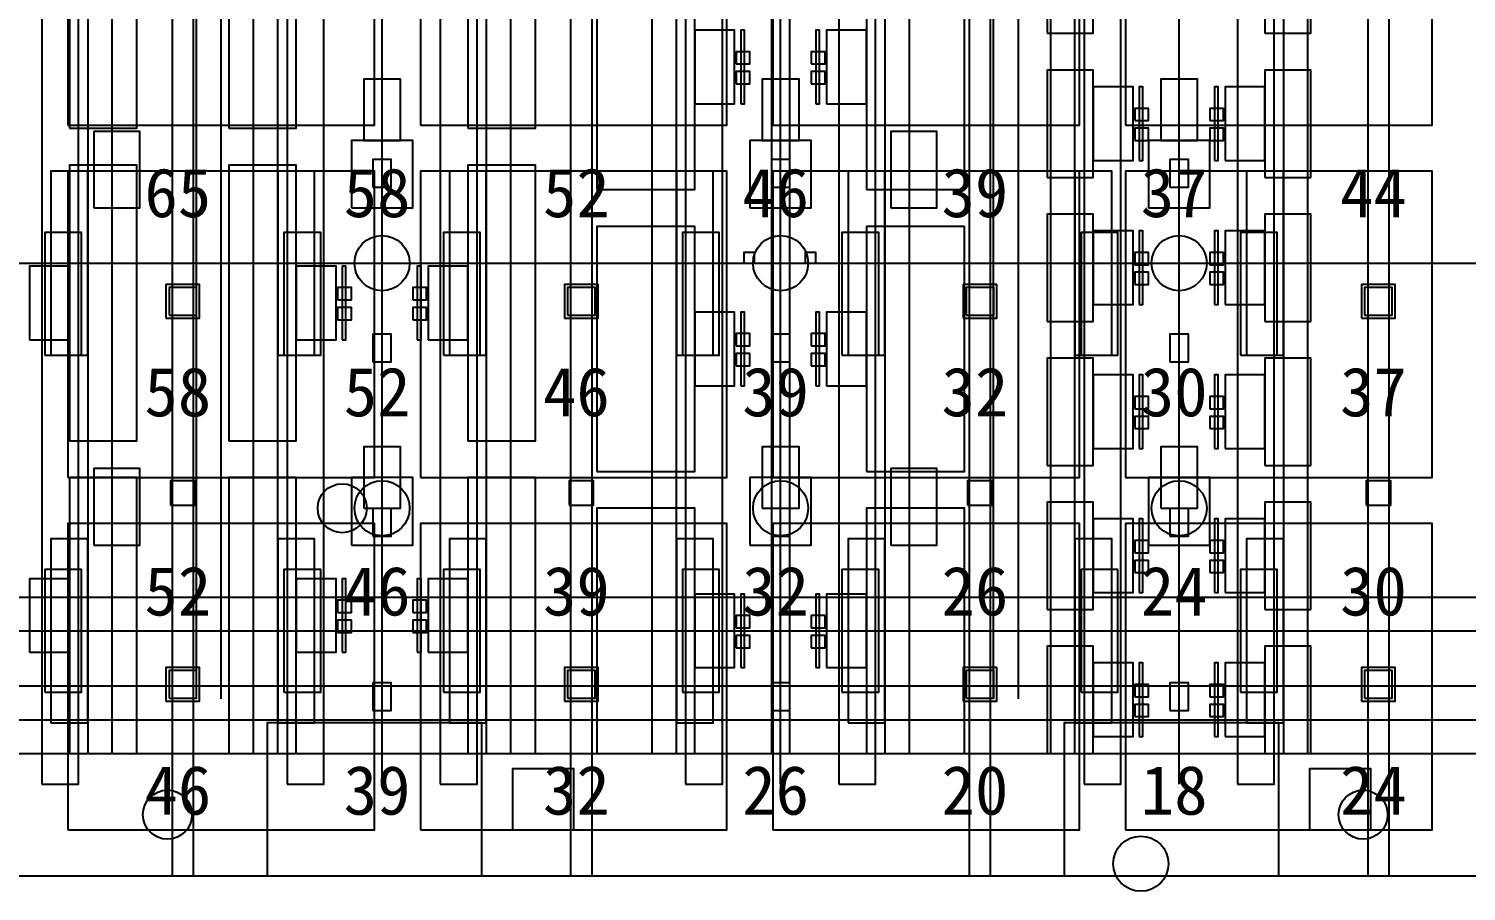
# Model space of a CAD drawing. Header units: metres. Extents: x -1640 to 1560, y -268 to 2338.
# Drawn here: x 139.22 to 186.12, y 1568.5 to 1596.65 of the extents above; entities that cross this region are included whole.
import ezdxf

# ---------------------------------------------------------------- set-up
doc = ezdxf.new("R2010")
doc.units = ezdxf.units.M
for name, color, linetype in [('1F_CHL', 4, 'Continuous'), ('1F_EHS_EXIT_DOOR_CONCEPT', 3, 'Continuous'), ('1F_EHS_GAS_DETECTOR', 6, 'Continuous'), ('1F_EHS_SAFETY_SHOWER_EYEWASH_CONCEPT', 3, 'Continuous'), ('1F_PUMP', 2, 'Continuous'), ('1F_SCR', 3, 'Continuous'), ('1F_STRUCT_COLUMN', 8, 'Continuous'), ('1F_ZONE', 3, 'Continuous'), ('2F_CSF_LATERAL_RACK_CONCEPT', 9, 'Continuous'), ('2F_EHS_EXIT_DOOR_CONCEPT', 3, 'Continuous'), ('2F_EHS_GAS_DETECTOR', 6, 'Continuous'), ('2F_RFG', 5, 'Continuous'), ('2F_STRUCT_COLUMN', 8, 'Continuous'), ('2F_VMB', 6, 'Continuous'), ('2F_ZONE', 3, 'Continuous'), ('3F_CLEANROOM_OVERHEAD_PIPE_DUCT_CONCEPT', 9, 'Continuous'), ('3F_EHS_EGRESS_DIST_M', 2, 'Continuous'), ('3F_EHS_EXIT_DOOR_CONCEPT', 3, 'Continuous'), ('3F_EHS_SAFETY_SHOWER_EYEWASH_CONCEPT', 3, 'Continuous'), ('3F_FOUP', 5, 'Continuous'), ('3F_IMP', 1, 'Continuous'), ('3F_METRO', 2, 'Continuous'), ('3F_OHT', 9, 'Continuous'), ('3F_OHTV', 1, 'Continuous'), ('3F_STRUCT_COLUMN', 8, 'Continuous'), ('3F_TBAR', 6, 'Continuous'), ('3F_WET', 6, 'Continuous'), ('3F_ZONE', 3, 'Continuous'), ('4F_FFU', 1, 'Continuous'), ('4F_STRUCT_PLENUM_TRUSS_CONCEPT', 9, 'Continuous'), ('4F_ZONE', 3, 'Continuous'), ('5F_CHL', 4, 'Continuous'), ('5F_EHS_EXIT_DOOR_CONCEPT', 3, 'Continuous'), ('5F_EHS_GAS_DETECTOR', 6, 'Continuous'), ('5F_EHS_SAFETY_SHOWER_EYEWASH_CONCEPT', 3, 'Continuous'), ('5F_PUMP', 2, 'Continuous'), ('5F_SCR', 3, 'Continuous'), ('5F_STRUCT_COLUMN', 8, 'Continuous'), ('5F_ZONE', 3, 'Continuous'), ('6F_CSF_LATERAL_RACK_CONCEPT', 9, 'Continuous'), ('6F_EHS_EXIT_DOOR_CONCEPT', 3, 'Continuous'), ('6F_EHS_GAS_DETECTOR', 6, 'Continuous'), ('6F_RFG', 5, 'Continuous'), ('6F_STRUCT_COLUMN', 8, 'Continuous'), ('6F_VMB', 6, 'Continuous'), ('6F_ZONE', 3, 'Continuous'), ('7F_CLEANROOM_OVERHEAD_PIPE_DUCT_CONCEPT', 9, 'Continuous'), ('7F_EHS_EGRESS_DIST_M', 2, 'Continuous'), ('7F_EHS_EXIT_DOOR_CONCEPT', 3, 'Continuous'), ('7F_EHS_SAFETY_SHOWER_EYEWASH_CONCEPT', 3, 'Continuous'), ('7F_FOUP', 5, 'Continuous'), ('7F_IMP', 1, 'Continuous'), ('7F_METRO', 2, 'Continuous'), ('7F_OHT', 9, 'Continuous'), ('7F_OHTV', 1, 'Continuous'), ('7F_STRUCT_COLUMN', 8, 'Continuous'), ('7F_TBAR', 6, 'Continuous'), ('7F_WET', 6, 'Continuous'), ('7F_ZONE', 3, 'Continuous'), ('8F_FFU', 1, 'Continuous'), ('8F_STRUCT_PLENUM_TRUSS_CONCEPT', 9, 'Continuous'), ('8F_ZONE', 3, 'Continuous'), ('EHS_GAS_SUPPLY', 3, 'Continuous'), ('EHS_PROCESS_EXHAUST', 1, 'Continuous'), ('EHS_TREATED_EXHAUST', 30, 'Continuous'), ('RF_RSC', 4, 'Continuous'), ('RF_STACK', 2, 'Continuous'), ('UTIL_GAS.SPEC_CONCEPT', 3, 'Continuous'), ('UTIL_PCW.R_CONCEPT', 1, 'Continuous'), ('UTIL_PCW.S_CONCEPT', 6, 'Continuous'), ('UTIL_UPW.R_CONCEPT', 2, 'Continuous'), ('UTIL_UPW.S_CONCEPT', 1, 'Continuous'), ('UTIL_WW.AA_CONCEPT', 3, 'Continuous'), ('UTIL_WW.F_CONCEPT', 2, 'Continuous'), ('UTIL_WW.ORG_CONCEPT', 4, 'Continuous')]:
    doc.layers.add(name, color=color, linetype=linetype)

msp = doc.modelspace()

# ---------------------------------------------------------------- linework, layer by layer
at = {"layer": '1F_CHL'}
for points in [[(141.35, 1590.8), (142.85, 1590.8), (142.85, 1593.3), (141.35, 1593.3)], [(167.35, 1590.8), (168.85, 1590.8), (168.85, 1593.3), (167.35, 1593.3)], [(141.35, 1579.8), (142.85, 1579.8), (142.85, 1582.3), (141.35, 1582.3)], [(167.35, 1579.8), (168.85, 1579.8), (168.85, 1582.3), (167.35, 1582.3)]]:
    msp.add_lwpolyline(points, close=True, dxfattribs=at)
at = {"layer": '1F_EHS_EXIT_DOOR_CONCEPT'}
msp.add_circle((175.5, 1569.4), 0.9, dxfattribs=at)
at = {"layer": '1F_EHS_GAS_DETECTOR'}
for centre in [(150.75, 1581), (163.75, 1581), (176.75, 1581)]:
    msp.add_circle(centre, 0.9, dxfattribs=at)
at = {"layer": '1F_EHS_SAFETY_SHOWER_EYEWASH_CONCEPT'}
for centre in [(143.75, 1571), (182.75, 1571)]:
    msp.add_circle(centre, 0.8, dxfattribs=at)
at = {"layer": '1F_PUMP'}
for points in [[(139.75, 1586), (140.95, 1586), (140.95, 1590), (139.75, 1590)], [(147.55, 1586), (148.75, 1586), (148.75, 1590), (147.55, 1590)], [(152.75, 1586), (153.95, 1586), (153.95, 1590), (152.75, 1590)], [(160.55, 1586), (161.75, 1586), (161.75, 1590), (160.55, 1590)], [(165.75, 1586), (166.95, 1586), (166.95, 1590), (165.75, 1590)], [(173.55, 1586), (174.75, 1586), (174.75, 1590), (173.55, 1590)], [(178.75, 1586), (179.95, 1586), (179.95, 1590), (178.75, 1590)], [(139.75, 1575), (140.95, 1575), (140.95, 1579), (139.75, 1579)], [(147.55, 1575), (148.75, 1575), (148.75, 1579), (147.55, 1579)], [(152.75, 1575), (153.95, 1575), (153.95, 1579), (152.75, 1579)], [(160.55, 1575), (161.75, 1575), (161.75, 1579), (160.55, 1579)], [(165.75, 1575), (166.95, 1575), (166.95, 1579), (165.75, 1579)], [(173.55, 1575), (174.75, 1575), (174.75, 1579), (173.55, 1579)], [(178.75, 1575), (179.95, 1575), (179.95, 1579), (178.75, 1579)]]:
    msp.add_lwpolyline(points, close=True, dxfattribs=at)
at = {"layer": '1F_SCR'}
for points in [[(149.75, 1590.8), (151.75, 1590.8), (151.75, 1593), (149.75, 1593)], [(162.75, 1590.8), (164.75, 1590.8), (164.75, 1593), (162.75, 1593)], [(175.75, 1590.8), (177.75, 1590.8), (177.75, 1593), (175.75, 1593)], [(149.75, 1579.8), (151.75, 1579.8), (151.75, 1582), (149.75, 1582)], [(162.75, 1579.8), (164.75, 1579.8), (164.75, 1582), (162.75, 1582)], [(175.75, 1579.8), (177.75, 1579.8), (177.75, 1582), (175.75, 1582)]]:
    msp.add_lwpolyline(points, close=True, dxfattribs=at)
at = {"layer": '1F_STRUCT_COLUMN'}
for points in [[(143.7, 1587.2), (144.8, 1587.2), (144.8, 1588.3), (143.7, 1588.3)], [(156.7, 1587.2), (157.8, 1587.2), (157.8, 1588.3), (156.7, 1588.3)], [(169.7, 1587.2), (170.8, 1587.2), (170.8, 1588.3), (169.7, 1588.3)], [(182.7, 1587.2), (183.8, 1587.2), (183.8, 1588.3), (182.7, 1588.3)], [(143.7, 1574.7), (144.8, 1574.7), (144.8, 1575.8), (143.7, 1575.8)], [(156.7, 1574.7), (157.8, 1574.7), (157.8, 1575.8), (156.7, 1575.8)], [(169.7, 1574.7), (170.8, 1574.7), (170.8, 1575.8), (169.7, 1575.8)], [(182.7, 1574.7), (183.8, 1574.7), (183.8, 1575.8), (182.7, 1575.8)]]:
    msp.add_lwpolyline(points, close=True, dxfattribs=at)
at = {"layer": '1F_ZONE'}
msp.add_lwpolyline([(-33.5, 1569), (192, 1569), (192, 1723), (-33.5, 1723)], close=True, dxfattribs=at)
at = {"layer": '2F_CSF_LATERAL_RACK_CONCEPT'}
for points in [[(141.15, 1573), (141.95, 1573), (141.95, 1719), (141.15, 1719)], [(146.55, 1573), (147.35, 1573), (147.35, 1719), (146.55, 1719)], [(154.15, 1573), (154.95, 1573), (154.95, 1719), (154.15, 1719)], [(159.55, 1573), (160.35, 1573), (160.35, 1719), (159.55, 1719)], [(167.15, 1573), (167.95, 1573), (167.95, 1719), (167.15, 1719)], [(172.55, 1573), (173.35, 1573), (173.35, 1719), (172.55, 1719)], [(180.15, 1573), (180.95, 1573), (180.95, 1719), (180.15, 1719)]]:
    msp.add_lwpolyline(points, close=True, dxfattribs=at)
at = {"layer": '2F_EHS_EXIT_DOOR_CONCEPT'}
msp.add_circle((175.5, 1569.4), 0.9, dxfattribs=at)
at = {"layer": '2F_EHS_GAS_DETECTOR'}
for centre in [(150.75, 1589), (163.75, 1589), (176.75, 1589)]:
    msp.add_circle(centre, 0.9, dxfattribs=at)
at = {"layer": '2F_RFG'}
for points in [[(139.95, 1586), (141.15, 1586), (141.15, 1592), (139.95, 1592)], [(147.35, 1586), (148.55, 1586), (148.55, 1592), (147.35, 1592)], [(152.95, 1586), (154.15, 1586), (154.15, 1592), (152.95, 1592)], [(160.35, 1586), (161.55, 1586), (161.55, 1592), (160.35, 1592)], [(165.95, 1586), (167.15, 1586), (167.15, 1592), (165.95, 1592)], [(173.35, 1586), (174.55, 1586), (174.55, 1592), (173.35, 1592)], [(178.95, 1586), (180.15, 1586), (180.15, 1592), (178.95, 1592)], [(139.95, 1574), (141.15, 1574), (141.15, 1580), (139.95, 1580)], [(147.35, 1574), (148.55, 1574), (148.55, 1580), (147.35, 1580)], [(152.95, 1574), (154.15, 1574), (154.15, 1580), (152.95, 1580)], [(160.35, 1574), (161.55, 1574), (161.55, 1580), (160.35, 1580)], [(165.95, 1574), (167.15, 1574), (167.15, 1580), (165.95, 1580)], [(173.35, 1574), (174.55, 1574), (174.55, 1580), (173.35, 1580)], [(178.95, 1574), (180.15, 1574), (180.15, 1580), (178.95, 1580)]]:
    msp.add_lwpolyline(points, close=True, dxfattribs=at)
at = {"layer": '2F_STRUCT_COLUMN'}
for points in [[(143.8, 1587.3), (144.7, 1587.3), (144.7, 1588.2), (143.8, 1588.2)], [(156.8, 1587.3), (157.7, 1587.3), (157.7, 1588.2), (156.8, 1588.2)], [(169.8, 1587.3), (170.7, 1587.3), (170.7, 1588.2), (169.8, 1588.2)], [(182.8, 1587.3), (183.7, 1587.3), (183.7, 1588.2), (182.8, 1588.2)], [(143.8, 1574.8), (144.7, 1574.8), (144.7, 1575.7), (143.8, 1575.7)], [(156.8, 1574.8), (157.7, 1574.8), (157.7, 1575.7), (156.8, 1575.7)], [(169.8, 1574.8), (170.7, 1574.8), (170.7, 1575.7), (169.8, 1575.7)], [(182.8, 1574.8), (183.7, 1574.8), (183.7, 1575.7), (182.8, 1575.7)]]:
    msp.add_lwpolyline(points, close=True, dxfattribs=at)
at = {"layer": '2F_VMB'}
for points in [[(150.15, 1593), (151.35, 1593), (151.35, 1595), (150.15, 1595)], [(163.15, 1593), (164.35, 1593), (164.35, 1595), (163.15, 1595)], [(176.15, 1593), (177.35, 1593), (177.35, 1595), (176.15, 1595)], [(150.15, 1581), (151.35, 1581), (151.35, 1583), (150.15, 1583)], [(163.15, 1581), (164.35, 1581), (164.35, 1583), (163.15, 1583)], [(176.15, 1581), (177.35, 1581), (177.35, 1583), (176.15, 1583)]]:
    msp.add_lwpolyline(points, close=True, dxfattribs=at)
at = {"layer": '2F_ZONE'}
msp.add_lwpolyline([(-33.5, 1569), (192, 1569), (192, 1723), (-33.5, 1723)], close=True, dxfattribs=at)
at = {"layer": '3F_CLEANROOM_OVERHEAD_PIPE_DUCT_CONCEPT'}
for points in [[(139.65, 1572), (140.85, 1572), (140.85, 1720), (139.65, 1720)], [(147.65, 1572), (148.85, 1572), (148.85, 1720), (147.65, 1720)], [(152.65, 1572), (153.85, 1572), (153.85, 1720), (152.65, 1720)], [(160.65, 1572), (161.85, 1572), (161.85, 1720), (160.65, 1720)], [(165.65, 1572), (166.85, 1572), (166.85, 1720), (165.65, 1720)], [(173.65, 1572), (174.85, 1572), (174.85, 1720), (173.65, 1720)], [(178.65, 1572), (179.85, 1572), (179.85, 1720), (178.65, 1720)]]:
    msp.add_lwpolyline(points, close=True, dxfattribs=at)
at = {"layer": '3F_EHS_EXIT_DOOR_CONCEPT'}
msp.add_circle((175.5, 1569.4), 0.9, dxfattribs=at)
at = {"layer": '3F_EHS_SAFETY_SHOWER_EYEWASH_CONCEPT'}
msp.add_circle((149.45, 1581), 0.8, dxfattribs=at)
at = {"layer": '3F_FOUP'}
for points in [[(162.3, 1595.5), (162.75, 1595.5), (162.75, 1595.9), (162.3, 1595.9)], [(164.75, 1595.5), (165.2, 1595.5), (165.2, 1595.9), (164.75, 1595.9)], [(162.3, 1594.85), (162.75, 1594.85), (162.75, 1595.25), (162.3, 1595.25)], [(164.75, 1594.85), (165.2, 1594.85), (165.2, 1595.25), (164.75, 1595.25)], [(175.3, 1593.65), (175.75, 1593.65), (175.75, 1594.05), (175.3, 1594.05)], [(177.75, 1593.65), (178.2, 1593.65), (178.2, 1594.05), (177.75, 1594.05)], [(175.3, 1593), (175.75, 1593), (175.75, 1593.4), (175.3, 1593.4)], [(177.75, 1593), (178.2, 1593), (178.2, 1593.4), (177.75, 1593.4)], [(175.3, 1588.95), (175.75, 1588.95), (175.75, 1589.35), (175.3, 1589.35)], [(177.75, 1588.95), (178.2, 1588.95), (178.2, 1589.35), (177.75, 1589.35)], [(175.3, 1588.3), (175.75, 1588.3), (175.75, 1588.7), (175.3, 1588.7)], [(177.75, 1588.3), (178.2, 1588.3), (178.2, 1588.7), (177.75, 1588.7)], [(149.3, 1587.8), (149.75, 1587.8), (149.75, 1588.2), (149.3, 1588.2)], [(151.75, 1587.8), (152.2, 1587.8), (152.2, 1588.2), (151.75, 1588.2)], [(149.3, 1587.15), (149.75, 1587.15), (149.75, 1587.55), (149.3, 1587.55)], [(151.75, 1587.15), (152.2, 1587.15), (152.2, 1587.55), (151.75, 1587.55)], [(162.3, 1586.3), (162.75, 1586.3), (162.75, 1586.7), (162.3, 1586.7)], [(164.75, 1586.3), (165.2, 1586.3), (165.2, 1586.7), (164.75, 1586.7)], [(162.3, 1585.65), (162.75, 1585.65), (162.75, 1586.05), (162.3, 1586.05)], [(164.75, 1585.65), (165.2, 1585.65), (165.2, 1586.05), (164.75, 1586.05)], [(175.3, 1584.25), (175.75, 1584.25), (175.75, 1584.65), (175.3, 1584.65)], [(177.75, 1584.25), (178.2, 1584.25), (178.2, 1584.65), (177.75, 1584.65)], [(175.3, 1583.6), (175.75, 1583.6), (175.75, 1584), (175.3, 1584)], [(177.75, 1583.6), (178.2, 1583.6), (178.2, 1584), (177.75, 1584)], [(175.3, 1579.55), (175.75, 1579.55), (175.75, 1579.95), (175.3, 1579.95)], [(177.75, 1579.55), (178.2, 1579.55), (178.2, 1579.95), (177.75, 1579.95)], [(175.3, 1578.9), (175.75, 1578.9), (175.75, 1579.3), (175.3, 1579.3)], [(177.75, 1578.9), (178.2, 1578.9), (178.2, 1579.3), (177.75, 1579.3)], [(149.3, 1577.6), (149.75, 1577.6), (149.75, 1578), (149.3, 1578)], [(151.75, 1577.6), (152.2, 1577.6), (152.2, 1578), (151.75, 1578)], [(162.3, 1577.1), (162.75, 1577.1), (162.75, 1577.5), (162.3, 1577.5)], [(164.75, 1577.1), (165.2, 1577.1), (165.2, 1577.5), (164.75, 1577.5)], [(149.3, 1576.95), (149.75, 1576.95), (149.75, 1577.35), (149.3, 1577.35)], [(151.75, 1576.95), (152.2, 1576.95), (152.2, 1577.35), (151.75, 1577.35)], [(162.3, 1576.45), (162.75, 1576.45), (162.75, 1576.85), (162.3, 1576.85)], [(164.75, 1576.45), (165.2, 1576.45), (165.2, 1576.85), (164.75, 1576.85)], [(175.3, 1574.85), (175.75, 1574.85), (175.75, 1575.25), (175.3, 1575.25)], [(177.75, 1574.85), (178.2, 1574.85), (178.2, 1575.25), (177.75, 1575.25)], [(175.3, 1574.2), (175.75, 1574.2), (175.75, 1574.6), (175.3, 1574.6)], [(177.75, 1574.2), (178.2, 1574.2), (178.2, 1574.6), (177.75, 1574.6)]]:
    msp.add_lwpolyline(points, close=True, dxfattribs=at)
at = {"layer": '3F_IMP'}
for points in [[(157.75, 1591.4), (160.95, 1591.4), (160.95, 1599.4), (157.75, 1599.4)], [(166.55, 1591.4), (169.75, 1591.4), (169.75, 1599.4), (166.55, 1599.4)], [(160.95, 1594.2), (162.25, 1594.2), (162.25, 1596.6), (160.95, 1596.6)], [(165.25, 1594.2), (166.55, 1594.2), (166.55, 1596.6), (165.25, 1596.6)], [(157.75, 1582.2), (160.95, 1582.2), (160.95, 1590.2), (157.75, 1590.2)], [(166.55, 1582.2), (169.75, 1582.2), (169.75, 1590.2), (166.55, 1590.2)], [(160.95, 1585), (162.25, 1585), (162.25, 1587.4), (160.95, 1587.4)], [(165.25, 1585), (166.55, 1585), (166.55, 1587.4), (165.25, 1587.4)], [(157.75, 1573), (160.95, 1573), (160.95, 1581), (157.75, 1581)], [(166.55, 1573), (169.75, 1573), (169.75, 1581), (166.55, 1581)], [(160.95, 1575.8), (162.25, 1575.8), (162.25, 1578.2), (160.95, 1578.2)], [(165.25, 1575.8), (166.55, 1575.8), (166.55, 1578.2), (165.25, 1578.2)]]:
    msp.add_lwpolyline(points, close=True, dxfattribs=at)
at = {"layer": '3F_METRO'}
for points in [[(172.45, 1596.5), (173.95, 1596.5), (173.95, 1600), (172.45, 1600)], [(179.55, 1596.5), (181.05, 1596.5), (181.05, 1600), (179.55, 1600)], [(172.45, 1591.8), (173.95, 1591.8), (173.95, 1595.3), (172.45, 1595.3)], [(179.55, 1591.8), (181.05, 1591.8), (181.05, 1595.3), (179.55, 1595.3)], [(173.95, 1592.35), (175.25, 1592.35), (175.25, 1594.75), (173.95, 1594.75)], [(178.25, 1592.35), (179.55, 1592.35), (179.55, 1594.75), (178.25, 1594.75)], [(172.45, 1587.1), (173.95, 1587.1), (173.95, 1590.6), (172.45, 1590.6)], [(179.55, 1587.1), (181.05, 1587.1), (181.05, 1590.6), (179.55, 1590.6)], [(173.95, 1587.65), (175.25, 1587.65), (175.25, 1590.05), (173.95, 1590.05)], [(178.25, 1587.65), (179.55, 1587.65), (179.55, 1590.05), (178.25, 1590.05)], [(172.45, 1582.4), (173.95, 1582.4), (173.95, 1585.9), (172.45, 1585.9)], [(179.55, 1582.4), (181.05, 1582.4), (181.05, 1585.9), (179.55, 1585.9)], [(173.95, 1582.95), (175.25, 1582.95), (175.25, 1585.35), (173.95, 1585.35)], [(178.25, 1582.95), (179.55, 1582.95), (179.55, 1585.35), (178.25, 1585.35)], [(172.45, 1577.7), (173.95, 1577.7), (173.95, 1581.2), (172.45, 1581.2)], [(179.55, 1577.7), (181.05, 1577.7), (181.05, 1581.2), (179.55, 1581.2)], [(173.95, 1578.25), (175.25, 1578.25), (175.25, 1580.65), (173.95, 1580.65)], [(178.25, 1578.25), (179.55, 1578.25), (179.55, 1580.65), (178.25, 1580.65)], [(172.45, 1573), (173.95, 1573), (173.95, 1576.5), (172.45, 1576.5)], [(179.55, 1573), (181.05, 1573), (181.05, 1576.5), (179.55, 1576.5)], [(173.95, 1573.55), (175.25, 1573.55), (175.25, 1575.95), (173.95, 1575.95)], [(178.25, 1573.55), (179.55, 1573.55), (179.55, 1575.95), (178.25, 1575.95)]]:
    msp.add_lwpolyline(points, close=True, dxfattribs=at)
at = {"layer": '3F_OHT'}
for p, q in [((150.75, 1572), (150.75, 1642)), ((163.75, 1572), (163.75, 1642)), ((176.75, 1572), (176.75, 1642))]:
    msp.add_line(p, q, dxfattribs=at)
at = {"layer": '3F_OHTV'}
for points in [[(150.45, 1591.48), (151.05, 1591.48), (151.05, 1592.38), (150.45, 1592.38)], [(163.45, 1591.48), (164.05, 1591.48), (164.05, 1592.38), (163.45, 1592.38)], [(176.45, 1591.48), (177.05, 1591.48), (177.05, 1592.38), (176.45, 1592.38)], [(150.45, 1585.78), (151.05, 1585.78), (151.05, 1586.68), (150.45, 1586.68)], [(163.45, 1585.78), (164.05, 1585.78), (164.05, 1586.68), (163.45, 1586.68)], [(176.45, 1585.78), (177.05, 1585.78), (177.05, 1586.68), (176.45, 1586.68)], [(150.45, 1580.09), (151.05, 1580.09), (151.05, 1580.99), (150.45, 1580.99)], [(163.45, 1580.09), (164.05, 1580.09), (164.05, 1580.99), (163.45, 1580.99)], [(176.45, 1580.09), (177.05, 1580.09), (177.05, 1580.99), (176.45, 1580.99)], [(150.45, 1574.4), (151.05, 1574.4), (151.05, 1575.3), (150.45, 1575.3)], [(163.45, 1574.4), (164.05, 1574.4), (164.05, 1575.3), (163.45, 1575.3)], [(176.45, 1574.4), (177.05, 1574.4), (177.05, 1575.3), (176.45, 1575.3)]]:
    msp.add_lwpolyline(points, close=True, dxfattribs=at)
at = {"layer": '3F_STRUCT_COLUMN'}
for points in [[(143.85, 1581.1), (144.65, 1581.1), (144.65, 1581.9), (143.85, 1581.9)], [(156.85, 1581.1), (157.65, 1581.1), (157.65, 1581.9), (156.85, 1581.9)], [(169.85, 1581.1), (170.65, 1581.1), (170.65, 1581.9), (169.85, 1581.9)], [(182.85, 1581.1), (183.65, 1581.1), (183.65, 1581.9), (182.85, 1581.9)]]:
    msp.add_lwpolyline(points, close=True, dxfattribs=at)
at = {"layer": '3F_TBAR'}
for points in [[(162.45, 1594.2), (162.57, 1594.2), (162.57, 1596.6), (162.45, 1596.6)], [(164.9, 1594.2), (165.02, 1594.2), (165.02, 1596.6), (164.9, 1596.6)], [(175.45, 1592.35), (175.57, 1592.35), (175.57, 1594.75), (175.45, 1594.75)], [(177.9, 1592.35), (178.02, 1592.35), (178.02, 1594.75), (177.9, 1594.75)], [(175.45, 1587.65), (175.57, 1587.65), (175.57, 1590.05), (175.45, 1590.05)], [(177.9, 1587.65), (178.02, 1587.65), (178.02, 1590.05), (177.9, 1590.05)], [(149.45, 1586.5), (149.57, 1586.5), (149.57, 1588.9), (149.45, 1588.9)], [(151.9, 1586.5), (152.02, 1586.5), (152.02, 1588.9), (151.9, 1588.9)], [(162.45, 1585), (162.57, 1585), (162.57, 1587.4), (162.45, 1587.4)], [(164.9, 1585), (165.02, 1585), (165.02, 1587.4), (164.9, 1587.4)], [(175.45, 1582.95), (175.57, 1582.95), (175.57, 1585.35), (175.45, 1585.35)], [(177.9, 1582.95), (178.02, 1582.95), (178.02, 1585.35), (177.9, 1585.35)], [(175.45, 1578.25), (175.57, 1578.25), (175.57, 1580.65), (175.45, 1580.65)], [(177.9, 1578.25), (178.02, 1578.25), (178.02, 1580.65), (177.9, 1580.65)], [(149.45, 1576.3), (149.57, 1576.3), (149.57, 1578.7), (149.45, 1578.7)], [(151.9, 1576.3), (152.02, 1576.3), (152.02, 1578.7), (151.9, 1578.7)], [(162.45, 1575.8), (162.57, 1575.8), (162.57, 1578.2), (162.45, 1578.2)], [(164.9, 1575.8), (165.02, 1575.8), (165.02, 1578.2), (164.9, 1578.2)], [(175.45, 1573.55), (175.57, 1573.55), (175.57, 1575.95), (175.45, 1575.95)], [(177.9, 1573.55), (178.02, 1573.55), (178.02, 1575.95), (177.9, 1575.95)]]:
    msp.add_lwpolyline(points, close=True, dxfattribs=at)
at = {"layer": '3F_WET'}
for points in [[(140.55, 1593.4), (142.75, 1593.4), (142.75, 1602.4), (140.55, 1602.4)], [(145.75, 1593.4), (147.95, 1593.4), (147.95, 1602.4), (145.75, 1602.4)], [(153.55, 1593.4), (155.75, 1593.4), (155.75, 1602.4), (153.55, 1602.4)], [(140.55, 1583.2), (142.75, 1583.2), (142.75, 1592.2), (140.55, 1592.2)], [(145.75, 1583.2), (147.95, 1583.2), (147.95, 1592.2), (145.75, 1592.2)], [(153.55, 1583.2), (155.75, 1583.2), (155.75, 1592.2), (153.55, 1592.2)], [(139.25, 1586.5), (140.55, 1586.5), (140.55, 1588.9), (139.25, 1588.9)], [(147.95, 1586.5), (149.25, 1586.5), (149.25, 1588.9), (147.95, 1588.9)], [(152.25, 1586.5), (153.55, 1586.5), (153.55, 1588.9), (152.25, 1588.9)], [(140.55, 1573), (142.75, 1573), (142.75, 1582), (140.55, 1582)], [(145.75, 1573), (147.95, 1573), (147.95, 1582), (145.75, 1582)], [(153.55, 1573), (155.75, 1573), (155.75, 1582), (153.55, 1582)], [(139.25, 1576.3), (140.55, 1576.3), (140.55, 1578.7), (139.25, 1578.7)], [(147.95, 1576.3), (149.25, 1576.3), (149.25, 1578.7), (147.95, 1578.7)], [(152.25, 1576.3), (153.55, 1576.3), (153.55, 1578.7), (152.25, 1578.7)]]:
    msp.add_lwpolyline(points, close=True, dxfattribs=at)
at = {"layer": '3F_ZONE'}
msp.add_lwpolyline([(-33.5, 1569), (192, 1569), (192, 1723), (-33.5, 1723)], close=True, dxfattribs=at)
at = {"layer": '4F_FFU'}
for points in [[(140.5, 1593.5), (150.5, 1593.5), (150.5, 1603.5), (140.5, 1603.5)], [(152, 1593.5), (162, 1593.5), (162, 1603.5), (152, 1603.5)], [(163.5, 1593.5), (173.5, 1593.5), (173.5, 1603.5), (163.5, 1603.5)], [(175, 1593.5), (185, 1593.5), (185, 1603.5), (175, 1603.5)], [(140.5, 1582), (150.5, 1582), (150.5, 1592), (140.5, 1592)], [(152, 1582), (162, 1582), (162, 1592), (152, 1592)], [(163.5, 1582), (173.5, 1582), (173.5, 1592), (163.5, 1592)], [(175, 1582), (185, 1582), (185, 1592), (175, 1592)], [(140.5, 1570.5), (150.5, 1570.5), (150.5, 1580.5), (140.5, 1580.5)], [(152, 1570.5), (162, 1570.5), (162, 1580.5), (152, 1580.5)], [(163.5, 1570.5), (173.5, 1570.5), (173.5, 1580.5), (163.5, 1580.5)], [(175, 1570.5), (185, 1570.5), (185, 1580.5), (175, 1580.5)]]:
    msp.add_lwpolyline(points, close=True, dxfattribs=at)
at = {"layer": '4F_STRUCT_PLENUM_TRUSS_CONCEPT'}
for points in [[(143.9, 1569), (144.6, 1569), (144.6, 1723), (143.9, 1723)], [(156.9, 1569), (157.6, 1569), (157.6, 1723), (156.9, 1723)], [(169.9, 1569), (170.6, 1569), (170.6, 1723), (169.9, 1723)], [(182.9, 1569), (183.6, 1569), (183.6, 1723), (182.9, 1723)]]:
    msp.add_lwpolyline(points, close=True, dxfattribs=at)
at = {"layer": '4F_ZONE'}
msp.add_lwpolyline([(-33.5, 1569), (192, 1569), (192, 1723), (-33.5, 1723)], close=True, dxfattribs=at)
at = {"layer": '5F_CHL'}
for points in [[(141.35, 1590.8), (142.85, 1590.8), (142.85, 1593.3), (141.35, 1593.3)], [(167.35, 1590.8), (168.85, 1590.8), (168.85, 1593.3), (167.35, 1593.3)], [(141.35, 1579.8), (142.85, 1579.8), (142.85, 1582.3), (141.35, 1582.3)], [(167.35, 1579.8), (168.85, 1579.8), (168.85, 1582.3), (167.35, 1582.3)]]:
    msp.add_lwpolyline(points, close=True, dxfattribs=at)
at = {"layer": '5F_EHS_EXIT_DOOR_CONCEPT'}
msp.add_circle((175.5, 1569.4), 0.9, dxfattribs=at)
at = {"layer": '5F_EHS_GAS_DETECTOR'}
for centre in [(150.75, 1581), (163.75, 1581), (176.75, 1581)]:
    msp.add_circle(centre, 0.9, dxfattribs=at)
at = {"layer": '5F_EHS_SAFETY_SHOWER_EYEWASH_CONCEPT'}
for centre in [(143.75, 1571), (182.75, 1571)]:
    msp.add_circle(centre, 0.8, dxfattribs=at)
at = {"layer": '5F_PUMP'}
for points in [[(139.75, 1586), (140.95, 1586), (140.95, 1590), (139.75, 1590)], [(147.55, 1586), (148.75, 1586), (148.75, 1590), (147.55, 1590)], [(152.75, 1586), (153.95, 1586), (153.95, 1590), (152.75, 1590)], [(160.55, 1586), (161.75, 1586), (161.75, 1590), (160.55, 1590)], [(165.75, 1586), (166.95, 1586), (166.95, 1590), (165.75, 1590)], [(173.55, 1586), (174.75, 1586), (174.75, 1590), (173.55, 1590)], [(178.75, 1586), (179.95, 1586), (179.95, 1590), (178.75, 1590)], [(139.75, 1575), (140.95, 1575), (140.95, 1579), (139.75, 1579)], [(147.55, 1575), (148.75, 1575), (148.75, 1579), (147.55, 1579)], [(152.75, 1575), (153.95, 1575), (153.95, 1579), (152.75, 1579)], [(160.55, 1575), (161.75, 1575), (161.75, 1579), (160.55, 1579)], [(165.75, 1575), (166.95, 1575), (166.95, 1579), (165.75, 1579)], [(173.55, 1575), (174.75, 1575), (174.75, 1579), (173.55, 1579)], [(178.75, 1575), (179.95, 1575), (179.95, 1579), (178.75, 1579)]]:
    msp.add_lwpolyline(points, close=True, dxfattribs=at)
at = {"layer": '5F_SCR'}
for points in [[(149.75, 1590.8), (151.75, 1590.8), (151.75, 1593), (149.75, 1593)], [(162.75, 1590.8), (164.75, 1590.8), (164.75, 1593), (162.75, 1593)], [(175.75, 1590.8), (177.75, 1590.8), (177.75, 1593), (175.75, 1593)], [(149.75, 1579.8), (151.75, 1579.8), (151.75, 1582), (149.75, 1582)], [(162.75, 1579.8), (164.75, 1579.8), (164.75, 1582), (162.75, 1582)], [(175.75, 1579.8), (177.75, 1579.8), (177.75, 1582), (175.75, 1582)]]:
    msp.add_lwpolyline(points, close=True, dxfattribs=at)
at = {"layer": '5F_STRUCT_COLUMN'}
for points in [[(143.7, 1587.2), (144.8, 1587.2), (144.8, 1588.3), (143.7, 1588.3)], [(156.7, 1587.2), (157.8, 1587.2), (157.8, 1588.3), (156.7, 1588.3)], [(169.7, 1587.2), (170.8, 1587.2), (170.8, 1588.3), (169.7, 1588.3)], [(182.7, 1587.2), (183.8, 1587.2), (183.8, 1588.3), (182.7, 1588.3)], [(143.7, 1574.7), (144.8, 1574.7), (144.8, 1575.8), (143.7, 1575.8)], [(156.7, 1574.7), (157.8, 1574.7), (157.8, 1575.8), (156.7, 1575.8)], [(169.7, 1574.7), (170.8, 1574.7), (170.8, 1575.8), (169.7, 1575.8)], [(182.7, 1574.7), (183.8, 1574.7), (183.8, 1575.8), (182.7, 1575.8)]]:
    msp.add_lwpolyline(points, close=True, dxfattribs=at)
at = {"layer": '5F_ZONE'}
msp.add_lwpolyline([(-33.5, 1569), (192, 1569), (192, 1723), (-33.5, 1723)], close=True, dxfattribs=at)
at = {"layer": '6F_CSF_LATERAL_RACK_CONCEPT'}
for points in [[(141.15, 1573), (141.95, 1573), (141.95, 1719), (141.15, 1719)], [(146.55, 1573), (147.35, 1573), (147.35, 1719), (146.55, 1719)], [(154.15, 1573), (154.95, 1573), (154.95, 1719), (154.15, 1719)], [(159.55, 1573), (160.35, 1573), (160.35, 1719), (159.55, 1719)], [(167.15, 1573), (167.95, 1573), (167.95, 1719), (167.15, 1719)], [(172.55, 1573), (173.35, 1573), (173.35, 1719), (172.55, 1719)], [(180.15, 1573), (180.95, 1573), (180.95, 1719), (180.15, 1719)]]:
    msp.add_lwpolyline(points, close=True, dxfattribs=at)
at = {"layer": '6F_EHS_EXIT_DOOR_CONCEPT'}
msp.add_circle((175.5, 1569.4), 0.9, dxfattribs=at)
at = {"layer": '6F_EHS_GAS_DETECTOR'}
for centre in [(150.75, 1589), (163.75, 1589), (176.75, 1589)]:
    msp.add_circle(centre, 0.9, dxfattribs=at)
at = {"layer": '6F_RFG'}
for points in [[(139.95, 1586), (141.15, 1586), (141.15, 1592), (139.95, 1592)], [(147.35, 1586), (148.55, 1586), (148.55, 1592), (147.35, 1592)], [(152.95, 1586), (154.15, 1586), (154.15, 1592), (152.95, 1592)], [(160.35, 1586), (161.55, 1586), (161.55, 1592), (160.35, 1592)], [(165.95, 1586), (167.15, 1586), (167.15, 1592), (165.95, 1592)], [(173.35, 1586), (174.55, 1586), (174.55, 1592), (173.35, 1592)], [(178.95, 1586), (180.15, 1586), (180.15, 1592), (178.95, 1592)], [(139.95, 1574), (141.15, 1574), (141.15, 1580), (139.95, 1580)], [(147.35, 1574), (148.55, 1574), (148.55, 1580), (147.35, 1580)], [(152.95, 1574), (154.15, 1574), (154.15, 1580), (152.95, 1580)], [(160.35, 1574), (161.55, 1574), (161.55, 1580), (160.35, 1580)], [(165.95, 1574), (167.15, 1574), (167.15, 1580), (165.95, 1580)], [(173.35, 1574), (174.55, 1574), (174.55, 1580), (173.35, 1580)], [(178.95, 1574), (180.15, 1574), (180.15, 1580), (178.95, 1580)]]:
    msp.add_lwpolyline(points, close=True, dxfattribs=at)
at = {"layer": '6F_STRUCT_COLUMN'}
for points in [[(143.8, 1587.3), (144.7, 1587.3), (144.7, 1588.2), (143.8, 1588.2)], [(156.8, 1587.3), (157.7, 1587.3), (157.7, 1588.2), (156.8, 1588.2)], [(169.8, 1587.3), (170.7, 1587.3), (170.7, 1588.2), (169.8, 1588.2)], [(182.8, 1587.3), (183.7, 1587.3), (183.7, 1588.2), (182.8, 1588.2)], [(143.8, 1574.8), (144.7, 1574.8), (144.7, 1575.7), (143.8, 1575.7)], [(156.8, 1574.8), (157.7, 1574.8), (157.7, 1575.7), (156.8, 1575.7)], [(169.8, 1574.8), (170.7, 1574.8), (170.7, 1575.7), (169.8, 1575.7)], [(182.8, 1574.8), (183.7, 1574.8), (183.7, 1575.7), (182.8, 1575.7)]]:
    msp.add_lwpolyline(points, close=True, dxfattribs=at)
at = {"layer": '6F_VMB'}
for points in [[(150.15, 1593), (151.35, 1593), (151.35, 1595), (150.15, 1595)], [(163.15, 1593), (164.35, 1593), (164.35, 1595), (163.15, 1595)], [(176.15, 1593), (177.35, 1593), (177.35, 1595), (176.15, 1595)], [(150.15, 1581), (151.35, 1581), (151.35, 1583), (150.15, 1583)], [(163.15, 1581), (164.35, 1581), (164.35, 1583), (163.15, 1583)], [(176.15, 1581), (177.35, 1581), (177.35, 1583), (176.15, 1583)]]:
    msp.add_lwpolyline(points, close=True, dxfattribs=at)
at = {"layer": '6F_ZONE'}
msp.add_lwpolyline([(-33.5, 1569), (192, 1569), (192, 1723), (-33.5, 1723)], close=True, dxfattribs=at)
at = {"layer": '7F_CLEANROOM_OVERHEAD_PIPE_DUCT_CONCEPT'}
for points in [[(139.65, 1572), (140.85, 1572), (140.85, 1720), (139.65, 1720)], [(147.65, 1572), (148.85, 1572), (148.85, 1720), (147.65, 1720)], [(152.65, 1572), (153.85, 1572), (153.85, 1720), (152.65, 1720)], [(160.65, 1572), (161.85, 1572), (161.85, 1720), (160.65, 1720)], [(165.65, 1572), (166.85, 1572), (166.85, 1720), (165.65, 1720)], [(173.65, 1572), (174.85, 1572), (174.85, 1720), (173.65, 1720)], [(178.65, 1572), (179.85, 1572), (179.85, 1720), (178.65, 1720)]]:
    msp.add_lwpolyline(points, close=True, dxfattribs=at)
at = {"layer": '7F_EHS_EXIT_DOOR_CONCEPT'}
msp.add_circle((175.5, 1569.4), 0.9, dxfattribs=at)
at = {"layer": '7F_EHS_SAFETY_SHOWER_EYEWASH_CONCEPT'}
msp.add_circle((149.45, 1581), 0.8, dxfattribs=at)
at = {"layer": '7F_FOUP'}
for points in [[(162.3, 1595.5), (162.75, 1595.5), (162.75, 1595.9), (162.3, 1595.9)], [(164.75, 1595.5), (165.2, 1595.5), (165.2, 1595.9), (164.75, 1595.9)], [(162.3, 1594.85), (162.75, 1594.85), (162.75, 1595.25), (162.3, 1595.25)], [(164.75, 1594.85), (165.2, 1594.85), (165.2, 1595.25), (164.75, 1595.25)], [(175.3, 1593.65), (175.75, 1593.65), (175.75, 1594.05), (175.3, 1594.05)], [(177.75, 1593.65), (178.2, 1593.65), (178.2, 1594.05), (177.75, 1594.05)], [(175.3, 1593), (175.75, 1593), (175.75, 1593.4), (175.3, 1593.4)], [(177.75, 1593), (178.2, 1593), (178.2, 1593.4), (177.75, 1593.4)], [(175.3, 1588.95), (175.75, 1588.95), (175.75, 1589.35), (175.3, 1589.35)], [(177.75, 1588.95), (178.2, 1588.95), (178.2, 1589.35), (177.75, 1589.35)], [(175.3, 1588.3), (175.75, 1588.3), (175.75, 1588.7), (175.3, 1588.7)], [(177.75, 1588.3), (178.2, 1588.3), (178.2, 1588.7), (177.75, 1588.7)], [(149.3, 1587.8), (149.75, 1587.8), (149.75, 1588.2), (149.3, 1588.2)], [(151.75, 1587.8), (152.2, 1587.8), (152.2, 1588.2), (151.75, 1588.2)], [(149.3, 1587.15), (149.75, 1587.15), (149.75, 1587.55), (149.3, 1587.55)], [(151.75, 1587.15), (152.2, 1587.15), (152.2, 1587.55), (151.75, 1587.55)], [(162.3, 1586.3), (162.75, 1586.3), (162.75, 1586.7), (162.3, 1586.7)], [(164.75, 1586.3), (165.2, 1586.3), (165.2, 1586.7), (164.75, 1586.7)], [(162.3, 1585.65), (162.75, 1585.65), (162.75, 1586.05), (162.3, 1586.05)], [(164.75, 1585.65), (165.2, 1585.65), (165.2, 1586.05), (164.75, 1586.05)], [(175.3, 1584.25), (175.75, 1584.25), (175.75, 1584.65), (175.3, 1584.65)], [(177.75, 1584.25), (178.2, 1584.25), (178.2, 1584.65), (177.75, 1584.65)], [(175.3, 1583.6), (175.75, 1583.6), (175.75, 1584), (175.3, 1584)], [(177.75, 1583.6), (178.2, 1583.6), (178.2, 1584), (177.75, 1584)], [(175.3, 1579.55), (175.75, 1579.55), (175.75, 1579.95), (175.3, 1579.95)], [(177.75, 1579.55), (178.2, 1579.55), (178.2, 1579.95), (177.75, 1579.95)], [(175.3, 1578.9), (175.75, 1578.9), (175.75, 1579.3), (175.3, 1579.3)], [(177.75, 1578.9), (178.2, 1578.9), (178.2, 1579.3), (177.75, 1579.3)], [(149.3, 1577.6), (149.75, 1577.6), (149.75, 1578), (149.3, 1578)], [(151.75, 1577.6), (152.2, 1577.6), (152.2, 1578), (151.75, 1578)], [(162.3, 1577.1), (162.75, 1577.1), (162.75, 1577.5), (162.3, 1577.5)], [(164.75, 1577.1), (165.2, 1577.1), (165.2, 1577.5), (164.75, 1577.5)], [(149.3, 1576.95), (149.75, 1576.95), (149.75, 1577.35), (149.3, 1577.35)], [(151.75, 1576.95), (152.2, 1576.95), (152.2, 1577.35), (151.75, 1577.35)], [(162.3, 1576.45), (162.75, 1576.45), (162.75, 1576.85), (162.3, 1576.85)], [(164.75, 1576.45), (165.2, 1576.45), (165.2, 1576.85), (164.75, 1576.85)], [(175.3, 1574.85), (175.75, 1574.85), (175.75, 1575.25), (175.3, 1575.25)], [(177.75, 1574.85), (178.2, 1574.85), (178.2, 1575.25), (177.75, 1575.25)], [(175.3, 1574.2), (175.75, 1574.2), (175.75, 1574.6), (175.3, 1574.6)], [(177.75, 1574.2), (178.2, 1574.2), (178.2, 1574.6), (177.75, 1574.6)]]:
    msp.add_lwpolyline(points, close=True, dxfattribs=at)
at = {"layer": '7F_IMP'}
for points in [[(157.75, 1591.4), (160.95, 1591.4), (160.95, 1599.4), (157.75, 1599.4)], [(166.55, 1591.4), (169.75, 1591.4), (169.75, 1599.4), (166.55, 1599.4)], [(160.95, 1594.2), (162.25, 1594.2), (162.25, 1596.6), (160.95, 1596.6)], [(165.25, 1594.2), (166.55, 1594.2), (166.55, 1596.6), (165.25, 1596.6)], [(157.75, 1582.2), (160.95, 1582.2), (160.95, 1590.2), (157.75, 1590.2)], [(166.55, 1582.2), (169.75, 1582.2), (169.75, 1590.2), (166.55, 1590.2)], [(160.95, 1585), (162.25, 1585), (162.25, 1587.4), (160.95, 1587.4)], [(165.25, 1585), (166.55, 1585), (166.55, 1587.4), (165.25, 1587.4)], [(157.75, 1573), (160.95, 1573), (160.95, 1581), (157.75, 1581)], [(166.55, 1573), (169.75, 1573), (169.75, 1581), (166.55, 1581)], [(160.95, 1575.8), (162.25, 1575.8), (162.25, 1578.2), (160.95, 1578.2)], [(165.25, 1575.8), (166.55, 1575.8), (166.55, 1578.2), (165.25, 1578.2)]]:
    msp.add_lwpolyline(points, close=True, dxfattribs=at)
at = {"layer": '7F_METRO'}
for points in [[(172.45, 1596.5), (173.95, 1596.5), (173.95, 1600), (172.45, 1600)], [(179.55, 1596.5), (181.05, 1596.5), (181.05, 1600), (179.55, 1600)], [(172.45, 1591.8), (173.95, 1591.8), (173.95, 1595.3), (172.45, 1595.3)], [(179.55, 1591.8), (181.05, 1591.8), (181.05, 1595.3), (179.55, 1595.3)], [(173.95, 1592.35), (175.25, 1592.35), (175.25, 1594.75), (173.95, 1594.75)], [(178.25, 1592.35), (179.55, 1592.35), (179.55, 1594.75), (178.25, 1594.75)], [(172.45, 1587.1), (173.95, 1587.1), (173.95, 1590.6), (172.45, 1590.6)], [(179.55, 1587.1), (181.05, 1587.1), (181.05, 1590.6), (179.55, 1590.6)], [(173.95, 1587.65), (175.25, 1587.65), (175.25, 1590.05), (173.95, 1590.05)], [(178.25, 1587.65), (179.55, 1587.65), (179.55, 1590.05), (178.25, 1590.05)], [(172.45, 1582.4), (173.95, 1582.4), (173.95, 1585.9), (172.45, 1585.9)], [(179.55, 1582.4), (181.05, 1582.4), (181.05, 1585.9), (179.55, 1585.9)], [(173.95, 1582.95), (175.25, 1582.95), (175.25, 1585.35), (173.95, 1585.35)], [(178.25, 1582.95), (179.55, 1582.95), (179.55, 1585.35), (178.25, 1585.35)], [(172.45, 1577.7), (173.95, 1577.7), (173.95, 1581.2), (172.45, 1581.2)], [(179.55, 1577.7), (181.05, 1577.7), (181.05, 1581.2), (179.55, 1581.2)], [(173.95, 1578.25), (175.25, 1578.25), (175.25, 1580.65), (173.95, 1580.65)], [(178.25, 1578.25), (179.55, 1578.25), (179.55, 1580.65), (178.25, 1580.65)], [(172.45, 1573), (173.95, 1573), (173.95, 1576.5), (172.45, 1576.5)], [(179.55, 1573), (181.05, 1573), (181.05, 1576.5), (179.55, 1576.5)], [(173.95, 1573.55), (175.25, 1573.55), (175.25, 1575.95), (173.95, 1575.95)], [(178.25, 1573.55), (179.55, 1573.55), (179.55, 1575.95), (178.25, 1575.95)]]:
    msp.add_lwpolyline(points, close=True, dxfattribs=at)
at = {"layer": '7F_OHT'}
for p, q in [((150.75, 1572), (150.75, 1642)), ((163.75, 1572), (163.75, 1642)), ((176.75, 1572), (176.75, 1642))]:
    msp.add_line(p, q, dxfattribs=at)
at = {"layer": '7F_OHTV'}
for points in [[(150.45, 1591.48), (151.05, 1591.48), (151.05, 1592.38), (150.45, 1592.38)], [(163.45, 1591.48), (164.05, 1591.48), (164.05, 1592.38), (163.45, 1592.38)], [(176.45, 1591.48), (177.05, 1591.48), (177.05, 1592.38), (176.45, 1592.38)], [(150.45, 1585.78), (151.05, 1585.78), (151.05, 1586.68), (150.45, 1586.68)], [(163.45, 1585.78), (164.05, 1585.78), (164.05, 1586.68), (163.45, 1586.68)], [(176.45, 1585.78), (177.05, 1585.78), (177.05, 1586.68), (176.45, 1586.68)], [(150.45, 1580.09), (151.05, 1580.09), (151.05, 1580.99), (150.45, 1580.99)], [(163.45, 1580.09), (164.05, 1580.09), (164.05, 1580.99), (163.45, 1580.99)], [(176.45, 1580.09), (177.05, 1580.09), (177.05, 1580.99), (176.45, 1580.99)], [(150.45, 1574.4), (151.05, 1574.4), (151.05, 1575.3), (150.45, 1575.3)], [(163.45, 1574.4), (164.05, 1574.4), (164.05, 1575.3), (163.45, 1575.3)], [(176.45, 1574.4), (177.05, 1574.4), (177.05, 1575.3), (176.45, 1575.3)]]:
    msp.add_lwpolyline(points, close=True, dxfattribs=at)
at = {"layer": '7F_STRUCT_COLUMN'}
for points in [[(143.85, 1581.1), (144.65, 1581.1), (144.65, 1581.9), (143.85, 1581.9)], [(156.85, 1581.1), (157.65, 1581.1), (157.65, 1581.9), (156.85, 1581.9)], [(169.85, 1581.1), (170.65, 1581.1), (170.65, 1581.9), (169.85, 1581.9)], [(182.85, 1581.1), (183.65, 1581.1), (183.65, 1581.9), (182.85, 1581.9)]]:
    msp.add_lwpolyline(points, close=True, dxfattribs=at)
at = {"layer": '7F_TBAR'}
for points in [[(162.45, 1594.2), (162.57, 1594.2), (162.57, 1596.6), (162.45, 1596.6)], [(164.9, 1594.2), (165.02, 1594.2), (165.02, 1596.6), (164.9, 1596.6)], [(175.45, 1592.35), (175.57, 1592.35), (175.57, 1594.75), (175.45, 1594.75)], [(177.9, 1592.35), (178.02, 1592.35), (178.02, 1594.75), (177.9, 1594.75)], [(175.45, 1587.65), (175.57, 1587.65), (175.57, 1590.05), (175.45, 1590.05)], [(177.9, 1587.65), (178.02, 1587.65), (178.02, 1590.05), (177.9, 1590.05)], [(149.45, 1586.5), (149.57, 1586.5), (149.57, 1588.9), (149.45, 1588.9)], [(151.9, 1586.5), (152.02, 1586.5), (152.02, 1588.9), (151.9, 1588.9)], [(162.45, 1585), (162.57, 1585), (162.57, 1587.4), (162.45, 1587.4)], [(164.9, 1585), (165.02, 1585), (165.02, 1587.4), (164.9, 1587.4)], [(175.45, 1582.95), (175.57, 1582.95), (175.57, 1585.35), (175.45, 1585.35)], [(177.9, 1582.95), (178.02, 1582.95), (178.02, 1585.35), (177.9, 1585.35)], [(175.45, 1578.25), (175.57, 1578.25), (175.57, 1580.65), (175.45, 1580.65)], [(177.9, 1578.25), (178.02, 1578.25), (178.02, 1580.65), (177.9, 1580.65)], [(149.45, 1576.3), (149.57, 1576.3), (149.57, 1578.7), (149.45, 1578.7)], [(151.9, 1576.3), (152.02, 1576.3), (152.02, 1578.7), (151.9, 1578.7)], [(162.45, 1575.8), (162.57, 1575.8), (162.57, 1578.2), (162.45, 1578.2)], [(164.9, 1575.8), (165.02, 1575.8), (165.02, 1578.2), (164.9, 1578.2)], [(175.45, 1573.55), (175.57, 1573.55), (175.57, 1575.95), (175.45, 1575.95)], [(177.9, 1573.55), (178.02, 1573.55), (178.02, 1575.95), (177.9, 1575.95)]]:
    msp.add_lwpolyline(points, close=True, dxfattribs=at)
at = {"layer": '7F_WET'}
for points in [[(140.55, 1593.4), (142.75, 1593.4), (142.75, 1602.4), (140.55, 1602.4)], [(145.75, 1593.4), (147.95, 1593.4), (147.95, 1602.4), (145.75, 1602.4)], [(153.55, 1593.4), (155.75, 1593.4), (155.75, 1602.4), (153.55, 1602.4)], [(140.55, 1583.2), (142.75, 1583.2), (142.75, 1592.2), (140.55, 1592.2)], [(145.75, 1583.2), (147.95, 1583.2), (147.95, 1592.2), (145.75, 1592.2)], [(153.55, 1583.2), (155.75, 1583.2), (155.75, 1592.2), (153.55, 1592.2)], [(139.25, 1586.5), (140.55, 1586.5), (140.55, 1588.9), (139.25, 1588.9)], [(147.95, 1586.5), (149.25, 1586.5), (149.25, 1588.9), (147.95, 1588.9)], [(152.25, 1586.5), (153.55, 1586.5), (153.55, 1588.9), (152.25, 1588.9)], [(140.55, 1573), (142.75, 1573), (142.75, 1582), (140.55, 1582)], [(145.75, 1573), (147.95, 1573), (147.95, 1582), (145.75, 1582)], [(153.55, 1573), (155.75, 1573), (155.75, 1582), (153.55, 1582)], [(139.25, 1576.3), (140.55, 1576.3), (140.55, 1578.7), (139.25, 1578.7)], [(147.95, 1576.3), (149.25, 1576.3), (149.25, 1578.7), (147.95, 1578.7)], [(152.25, 1576.3), (153.55, 1576.3), (153.55, 1578.7), (152.25, 1578.7)]]:
    msp.add_lwpolyline(points, close=True, dxfattribs=at)
at = {"layer": '7F_ZONE'}
msp.add_lwpolyline([(-33.5, 1569), (192, 1569), (192, 1723), (-33.5, 1723)], close=True, dxfattribs=at)
at = {"layer": '8F_FFU'}
for points in [[(140.5, 1593.5), (150.5, 1593.5), (150.5, 1603.5), (140.5, 1603.5)], [(152, 1593.5), (162, 1593.5), (162, 1603.5), (152, 1603.5)], [(163.5, 1593.5), (173.5, 1593.5), (173.5, 1603.5), (163.5, 1603.5)], [(175, 1593.5), (185, 1593.5), (185, 1603.5), (175, 1603.5)], [(140.5, 1582), (150.5, 1582), (150.5, 1592), (140.5, 1592)], [(152, 1582), (162, 1582), (162, 1592), (152, 1592)], [(163.5, 1582), (173.5, 1582), (173.5, 1592), (163.5, 1592)], [(175, 1582), (185, 1582), (185, 1592), (175, 1592)], [(140.5, 1570.5), (150.5, 1570.5), (150.5, 1580.5), (140.5, 1580.5)], [(152, 1570.5), (162, 1570.5), (162, 1580.5), (152, 1580.5)], [(163.5, 1570.5), (173.5, 1570.5), (173.5, 1580.5), (163.5, 1580.5)], [(175, 1570.5), (185, 1570.5), (185, 1580.5), (175, 1580.5)]]:
    msp.add_lwpolyline(points, close=True, dxfattribs=at)
at = {"layer": '8F_STRUCT_PLENUM_TRUSS_CONCEPT'}
for points in [[(143.9, 1569), (144.6, 1569), (144.6, 1723), (143.9, 1723)], [(156.9, 1569), (157.6, 1569), (157.6, 1723), (156.9, 1723)], [(169.9, 1569), (170.6, 1569), (170.6, 1723), (169.9, 1723)], [(182.9, 1569), (183.6, 1569), (183.6, 1723), (182.9, 1723)]]:
    msp.add_lwpolyline(points, close=True, dxfattribs=at)
at = {"layer": '8F_ZONE'}
msp.add_lwpolyline([(-33.5, 1569), (192, 1569), (192, 1723), (-33.5, 1723)], close=True, dxfattribs=at)
at = {"layer": 'EHS_GAS_SUPPLY'}
msp.add_lwpolyline([(164.55, 1589), (164.9, 1589), (164.9, 1589.35), (164.55, 1589.35)], close=True, dxfattribs=at)
msp.add_lwpolyline([(164.55, 1589), (164.9, 1589), (164.9, 1589.35), (164.55, 1589.35)], close=True, dxfattribs=at)
at = {"layer": 'EHS_PROCESS_EXHAUST'}
msp.add_lwpolyline([(162.55, 1589), (162.9, 1589), (162.9, 1589.35), (162.55, 1589.35)], close=True, dxfattribs=at)
msp.add_lwpolyline([(162.55, 1589), (162.9, 1589), (162.9, 1589.35), (162.55, 1589.35)], close=True, dxfattribs=at)
at = {"layer": 'EHS_TREATED_EXHAUST'}
msp.add_lwpolyline([(163.45, 1573), (164.05, 1573), (164.05, 1731), (163.45, 1731)], close=True, dxfattribs=at)
msp.add_lwpolyline([(163.45, 1573), (164.05, 1573), (164.05, 1731), (163.45, 1731)], close=True, dxfattribs=at)
at = {"layer": 'RF_RSC'}
for points in [[(147, 1569), (154, 1569), (154, 1574), (147, 1574)], [(173, 1569), (180, 1569), (180, 1574), (173, 1574)]]:
    msp.add_lwpolyline(points, close=True, dxfattribs=at)
at = {"layer": 'RF_STACK'}
for points in [[(155, 1570.5), (157, 1570.5), (157, 1572.5), (155, 1572.5)], [(181, 1570.5), (183, 1570.5), (183, 1572.5), (181, 1572.5)]]:
    msp.add_lwpolyline(points, close=True, dxfattribs=at)
at = {"layer": 'UTIL_GAS.SPEC_CONCEPT'}
msp.add_line((-277.3, 1589), (188.3, 1589), dxfattribs=at)
msp.add_line((-277.3, 1589), (188.3, 1589), dxfattribs=at)
at = {"layer": 'UTIL_PCW.R_CONCEPT'}
for p, q in [((145.505, 1574.78), (145.505, 1717.23)), ((145.505, 1574.78), (145.505, 1717.23)), ((171.505, 1574.78), (171.505, 1717.23)), ((171.505, 1574.78), (171.505, 1717.23))]:
    msp.add_line(p, q, dxfattribs=at)
at = {"layer": 'UTIL_PCW.S_CONCEPT'}
for p, q in [((144.695, 1574.78), (144.695, 1717.23)), ((144.695, 1574.78), (144.695, 1717.23)), ((170.695, 1574.78), (170.695, 1717.23)), ((170.695, 1574.78), (170.695, 1717.23))]:
    msp.add_line(p, q, dxfattribs=at)
at = {"layer": 'UTIL_UPW.R_CONCEPT'}
msp.add_line((-279.3, 1578.1), (188.3, 1578.1), dxfattribs=at)
msp.add_line((-279.3, 1578.1), (188.3, 1578.1), dxfattribs=at)
at = {"layer": 'UTIL_UPW.S_CONCEPT'}
msp.add_line((-279.3, 1577), (188.3, 1577), dxfattribs=at)
msp.add_line((-279.3, 1577), (188.3, 1577), dxfattribs=at)
at = {"layer": 'UTIL_WW.AA_CONCEPT'}
msp.add_line((-279.3, 1574.1), (188.3, 1574.1), dxfattribs=at)
at = {"layer": 'UTIL_WW.F_CONCEPT'}
msp.add_line((-279.3, 1573), (188.3, 1573), dxfattribs=at)
at = {"layer": 'UTIL_WW.ORG_CONCEPT'}
msp.add_line((-279.3, 1575.2), (188.3, 1575.2), dxfattribs=at)

# ---------------------------------------------------------------- texts
at = {"layer": '3F_EHS_EGRESS_DIST_M'}
for s, p in [('65', (143, 1590.5)), ('58', (149.5, 1590.5)), ('52', (156, 1590.5)), ('46', (162.5, 1590.5)), ('39', (169, 1590.5)), ('37', (175.5, 1590.5)), ('44', (182, 1590.5)), ('58', (143, 1584)), ('52', (149.5, 1584)), ('46', (156, 1584)), ('39', (162.5, 1584)), ('32', (169, 1584)), ('30', (175.5, 1584)), ('37', (182, 1584)), ('52', (143, 1577.5)), ('46', (149.5, 1577.5)), ('39', (156, 1577.5)), ('32', (162.5, 1577.5)), ('26', (169, 1577.5)), ('24', (175.5, 1577.5)), ('30', (182, 1577.5)), ('46', (143, 1571)), ('39', (149.5, 1571)), ('32', (156, 1571)), ('26', (162.5, 1571)), ('20', (169, 1571)), ('18', (175.5, 1571)), ('24', (182, 1571))]:
    msp.add_text(s, height=1.6, dxfattribs=at).set_placement(p)
at = {"layer": '7F_EHS_EGRESS_DIST_M'}
for s, p in [('65', (143, 1590.5)), ('58', (149.5, 1590.5)), ('52', (156, 1590.5)), ('46', (162.5, 1590.5)), ('39', (169, 1590.5)), ('37', (175.5, 1590.5)), ('44', (182, 1590.5)), ('58', (143, 1584)), ('52', (149.5, 1584)), ('46', (156, 1584)), ('39', (162.5, 1584)), ('32', (169, 1584)), ('30', (175.5, 1584)), ('37', (182, 1584)), ('52', (143, 1577.5)), ('46', (149.5, 1577.5)), ('39', (156, 1577.5)), ('32', (162.5, 1577.5)), ('26', (169, 1577.5)), ('24', (175.5, 1577.5)), ('30', (182, 1577.5)), ('46', (143, 1571)), ('39', (149.5, 1571)), ('32', (156, 1571)), ('26', (162.5, 1571)), ('20', (169, 1571)), ('18', (175.5, 1571)), ('24', (182, 1571))]:
    msp.add_text(s, height=1.6, dxfattribs=at).set_placement(p)

doc.saveas('drawing.dxf')
